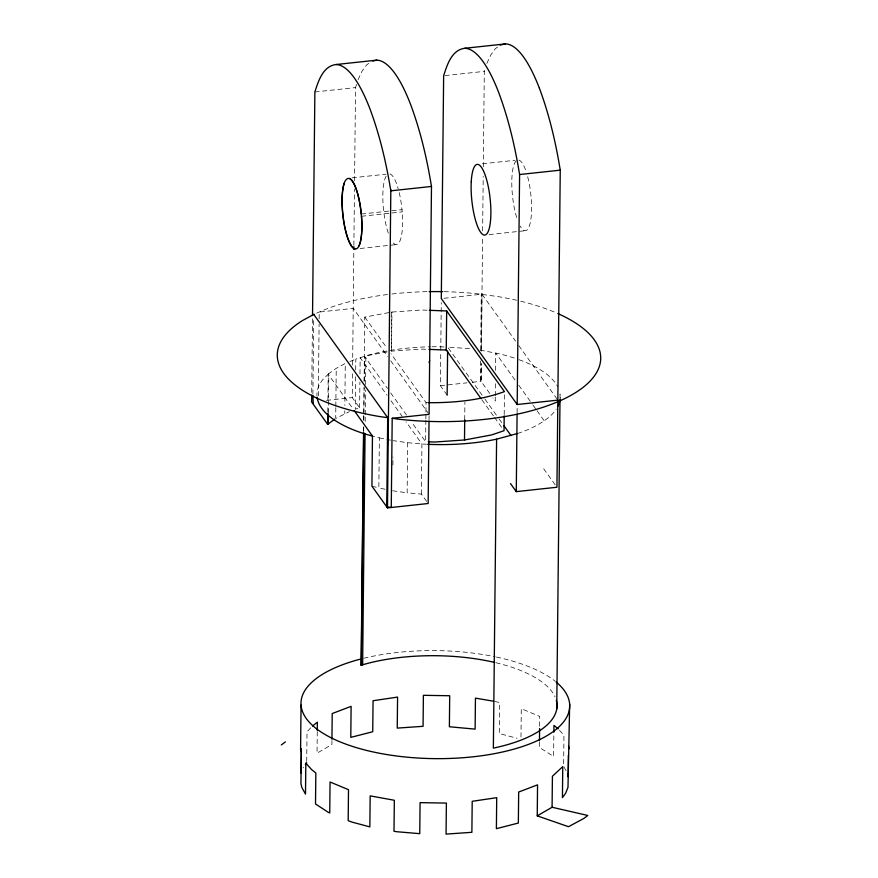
<?xml version="1.0" encoding="UTF-8"?>
<svg xmlns="http://www.w3.org/2000/svg" width="878" height="878" viewBox="0 0 878 878"><rect width="100%" height="100%" fill="white"/><g stroke="black" fill="none" stroke-linecap="round" stroke-linejoin="round"><path stroke-width="0.66" stroke-dasharray="4.39 3.29" d="M306.707 761.445L307.026 731.78L311.646 726.863M311.723 392.356L312.513 316.925M312.908 394.145L313.698 318.473M318.341 395.835L319.098 324.212M319.153 318.813L319.219 312.052L353.219 308.387L387.56 356.336M317.265 731.583L317.035 753.159L331.895 744.566L331.939 740.516M327.79 412.166L327.867 405.395M327.922 399.973L328.196 374.237L352.693 408.446M328.394 412.912L328.8 373.644L336.241 368.343L345.284 363.47L344.845 405.46M335.824 407.622L335.714 418.455L349.444 411.65M335.835 406.262L336.241 368.343M344.769 413.582L344.791 410.871M355.623 376.717L355.283 409.225L359.629 407.831L352.287 397.58L352.561 371.91M352.627 365.149L353.823 250.79M353.878 245.302L354.471 189.077M354.558 180.846L355.535 87.591L356.611 84.2M355.7 369.945L355.809 359.113L367.641 355.327A121.669 48.905 0.6 0 1 430.374 346.81M359.629 407.831L359.903 382.095M359.98 373.973L360.156 357.719L387.077 395.309M363.591 430.813L363.635 426.708M363.701 419.86L364.052 386.968M364.107 381.491L364.776 317.09L391.72 312.063L421.363 310.011L428.025 310.263M363.701 431.515L363.744 427.421M363.81 420.584L363.876 415.118M363.887 413.747L364.161 387.769M364.227 380.942L364.491 356.336L387.516 388.482M365.182 421.506L365.248 416.04M365.259 414.668L365.511 390.062M365.577 384.597L365.874 355.886L389.975 351.387M385.113 489.255L378.846 487.992L379.373 437.881L372.448 436.037M391.72 312.063L391.314 351.134L420.957 349.093L427.619 349.345M391.522 351.123L391.939 312.041M392.905 465.033L392.993 456.9M426.653 501.415L421.407 494.073L407.14 492.821L407.666 442.71L393.157 440.646M421.407 494.073L421.923 443.961L406.086 421.846M425.852 420.123L425.621 441.689L412.122 422.845M425.863 418.784L425.918 413.384M425.929 412.045L426.028 402.607L391.028 353.746M429.035 419.728L429.079 415.667M447.143 395.111L440.394 385.694L440.756 351.672M440.767 350.311L441.272 302.669M464.714 419.772L464.901 402.256M480.562 360.979L480.354 381.392L481.199 381.513L481.385 363.821M480.683 350.092L481.265 294.284L481.978 293.669L481.506 351.562M489.77 393.476L481.056 381.315L481.243 363.514M481.374 351.189L482.582 236.391M482.637 230.936L483.207 176.379M483.306 166.831L484.305 71.37L485.029 69.099M495.258 397.086L495.225 401.092L492.887 397.822M495.28 395.758L495.411 382.413M495.543 370.406L495.719 353.055L515.584 380.789M504.202 414.537L504.422 394.321M517.098 412.682L517.164 405.877M520.983 737.015L521.28 708.7L539.718 716.404L539.608 727.193M539.454 742.02L539.399 747.419L553.612 756.441L553.842 734.864M560.021 398.052L560.054 393.948A121.669 48.905 0.6 0 1 560.142 398.864M303.206 767.866L303.459 767.24M358.048 79.689L362.043 71.162L366.532 65.005L369.473 62.788M486.829 63.435L490.824 54.908L495.302 48.751L500.219 45.063M328.8 373.644L323.093 379.285A121.669 48.905 0.6 0 0 316.991 396.176M316.695 313.117L328.043 308.332A161.728 65.005 0.6 0 1 390.633 294.141M349.96 361.527L355.809 359.113M517.493 433.491C528.545 429.946 539.213 424.897 548.377 417.719A121.669 48.905 0.6 0 0 556.257 409.148M445.003 75.596L484.305 71.37M314.873 91.97L355.535 87.591M352.111 177.839L385.991 174.195M482.428 163.802L514.947 160.301M361.341 214.045L402.003 209.666L402.201 211.883A35.559 9.197 83.9 0 1 391.873 241.044M361.538 216.262L402.201 211.883M360.134 248.496L396.724 244.556M489.09 234.602L525.692 230.662M443.972 298.3L481.265 294.284M440.394 385.694L467.03 382.83M472.364 382.259L481.056 381.315M326.451 400.368L352.287 397.58M444.059 346.953L439.285 346.777A121.669 48.905 0.6 0 0 431.647 346.788M426.028 402.607L428.673 402.706M469.521 348.654L447.648 347.084L484.085 397.954M407.666 442.71L422.658 444.027A121.669 48.905 0.6 0 0 426.445 444.235M480.068 350.146L497.815 353.472A121.669 48.905 0.6 0 1 517.844 359.267M392.631 490.769L407.14 492.821M379.373 437.881L390.655 440.152M494.599 701.456L499.604 702.521L499.286 733.536L516.999 738.277M371.932 486.149L378.846 487.992M559.495 730.276L563.95 735.303L563.621 766.307L566.486 771.51M482.11 294.404L515.595 341.147M518.777 345.603L557.848 400.138M518.766 385.222L532.266 404.078M533.056 405.186L536.238 409.62M537.029 410.728L544.184 420.716M543.68 468.742L555.368 485.073M484.875 399.062L498.342 417.862M499.143 418.971L502.304 423.394M481.879 399.764L493.743 416.337M494.544 417.445L502.457 428.497M364.776 317.09L387.055 348.193M390.754 360.803L428.299 413.209M390.688 392.916L406.569 415.085M391.039 400.84L402.124 416.315M518.997 359.684A121.669 48.905 0.6 0 1 557.739 386.836M495.905 662.725A121.669 48.905 0.6 0 1 554.995 696.781M363.755 658.28A134.378 54.008 0.6 0 1 495.181 656.777M496.443 657.051A134.378 54.008 0.6 0 1 555.126 681.185M391.928 293.998A161.728 65.005 0.6 0 1 427.816 291.65M444.059 291.672A161.728 65.005 0.6 0 1 478.872 293.954L498.199 296.632A161.728 65.005 0.6 0 1 516.593 300.254M520.676 301.209A161.728 65.005 0.6 0 1 556.641 313.029M388.296 233.109A35.559 9.197 83.9 0 1 386.101 176.182M389.865 173.954A35.559 9.197 83.9 0 1 398.206 188.792M399.194 192.578A35.559 9.197 83.9 0 1 402.003 209.666M527.678 176.763A35.559 9.197 83.9 0 1 530.795 219.873A35.559 9.197 83.9 0 1 520.215 226.118M516.714 217.535A35.559 9.197 83.9 0 1 516.034 160.97M518.832 160.07A35.559 9.197 83.9 0 1 526.098 171.451"/><path stroke-width="1.32" d="M301.055 705.1L300.583 749.68L301.275 752.633L300.945 783.648L301.834 787.456L305.5 794.107L305.829 763.092L311.536 769.534L315.839 772.969L315.509 803.985L328.339 812.348L329.733 812.995L330.051 781.991L348.5 789.695L348.182 820.7L352.133 822.137L369.847 826.889L370.165 795.874L394.332 800.264L394.002 831.279L396.988 831.74L419.75 833.661L420.079 802.657L446.386 803.085L446.057 834.1L471.881 832.311L472.21 801.307L496.718 797.674L496.388 828.678L518.349 823.048L518.668 792.033L537.555 784.844L537.237 815.849L568.494 826.703L583.716 818.515L587.799 815.475L552.086 807.255L537.237 815.849M301.132 773.079L301.384 748.802M311.701 395.1L311.624 401.959L327.67 424.359L334.65 419.212M312.535 315.553L314.873 91.97C318.341 81.182 322.895 66.124 336.033 64.533L376.695 60.154A169.114 43.724 83.9 0 1 410.63 104.537C420.518 130.998 426.927 158.622 431.482 186.454L429.09 414.317L392.203 418.29L391.27 507.484L386.759 506.858L387.692 417.665L313.742 314.412M312.886 395.495L313.237 403.375M317.276 730.244L317.364 722.144L312.535 726.051M327.67 424.359L327.779 413.516M328.273 423.756L328.372 414.273M331.95 739.166L332.213 713.551L351.112 706.362L350.783 737.377L372.733 731.736L373.062 700.732L397.569 697.088L397.24 728.103L423.075 726.315L423.394 695.31L449.701 695.749L449.382 726.754L475.119 729.135L475.448 698.131L493.348 701.182M353.834 249.418L353.867 246.674M494.577 662.418A121.669 48.905 0.6 0 0 364.403 664.262L361.132 665.107L363.58 432.185M361.253 665.272L363.69 432.887M365.061 433.809L362.636 664.833L361.132 665.107M354.273 410.652L372.448 436.037L371.932 486.149L387.494 507.89L428.157 503.511L429.024 421.078M387.494 507.89L390.831 189.615M481.089 398.656L446.254 350.037L446.672 310.955L429.353 310.318M447.143 395.111L447.604 351.079M428.266 441.788L434.862 442.029L464.506 439.988L464.714 419.772M517.493 433.491L496.597 439.176L493.359 748.122A121.669 48.905 0.6 0 0 556.323 700.435M504.191 415.876L504.038 430.703L491.647 434.917L464.506 439.988M539.41 88.272C549.277 114.722 555.708 142.335 560.252 170.156L556.937 487.246L516.275 491.625L517.087 414.043M517.186 404.517L519.589 174.535C515.046 146.714 508.614 119.101 498.748 92.651A169.114 43.724 83.9 0 0 464.813 48.279C451.665 49.87 447.111 64.95 443.642 75.738L441.305 298.586L517.186 404.517L557.848 400.138M539.465 740.681L539.597 728.542M552.086 807.255L552.416 776.251L562.754 766.615L562.436 797.63L565.673 793.185L567.989 787.336L569.657 704.145M553.875 732.164L553.941 725.426L558.243 728.861M556.74 709.04L559.999 399.424M568.406 755.201L568.176 776.767L567.583 774.231M354.899 248.88L354.35 248.814A35.559 9.197 83.9 0 1 343.891 222.705A35.559 9.197 83.9 0 1 343.594 185.214C344.044 181.812 347.315 175.787 351.035 179.452A35.559 9.197 83.9 0 1 361.341 214.045M429.035 362.526L429.66 360.573M359.113 245.796L359.53 244.589A35.559 9.197 83.9 0 0 360.628 209.052A35.559 9.197 83.9 0 0 350.728 179.386L350.113 178.914M344.176 183.502L343.814 184.731A35.559 9.197 83.9 0 0 350.585 244.38A35.559 9.197 83.9 0 0 361.538 216.262M305.401 764.573L306.696 762.784M281.333 744.939L285.405 741.899M314.17 314.181L302.273 320.689A161.728 65.005 0.6 0 0 379.801 416.578L387.692 417.665M372.744 61.021L376.695 60.154M500.219 45.063L505.465 43.9A169.114 43.724 83.9 0 1 539.41 88.283M464.813 48.279L505.465 43.9M519.589 174.535L560.252 170.156M431.482 186.454L390.82 190.833C386.265 162.99 379.845 135.366 369.967 108.905A169.114 43.724 83.9 0 0 336.033 64.533M428.947 349.389L446.254 350.037M428.673 402.706C454.2 402.815 480.31 400.39 504.444 391.621L446.672 310.955M392.203 418.29L399.128 419.256A161.728 65.005 0.6 0 0 577.943 391.083A161.728 65.005 0.6 0 0 557.804 313.545M372.448 436.037L366.521 434.445A121.669 48.905 0.6 0 1 317.123 397.405M503.895 425.611L511.018 435.565M510.513 483.591L516.275 491.625M568.505 745.762L569.196 748.715M559.977 400.094A121.669 48.905 0.6 0 1 557.969 406.163M496.597 439.176A121.669 48.905 0.6 0 1 427.718 444.301M556.059 681.954A134.378 54.008 0.6 0 1 499.999 752.545A134.378 54.008 0.6 0 1 320.733 731.802A134.378 54.008 0.6 0 1 359.914 659.257M429.166 291.628A161.728 65.005 0.6 0 1 442.71 291.65M471.256 181.647A35.559 9.197 83.9 0 0 484.447 235.084A35.559 9.197 83.9 0 0 487.334 182.415A35.559 9.197 83.9 0 0 471.256 181.647"/></g></svg>
